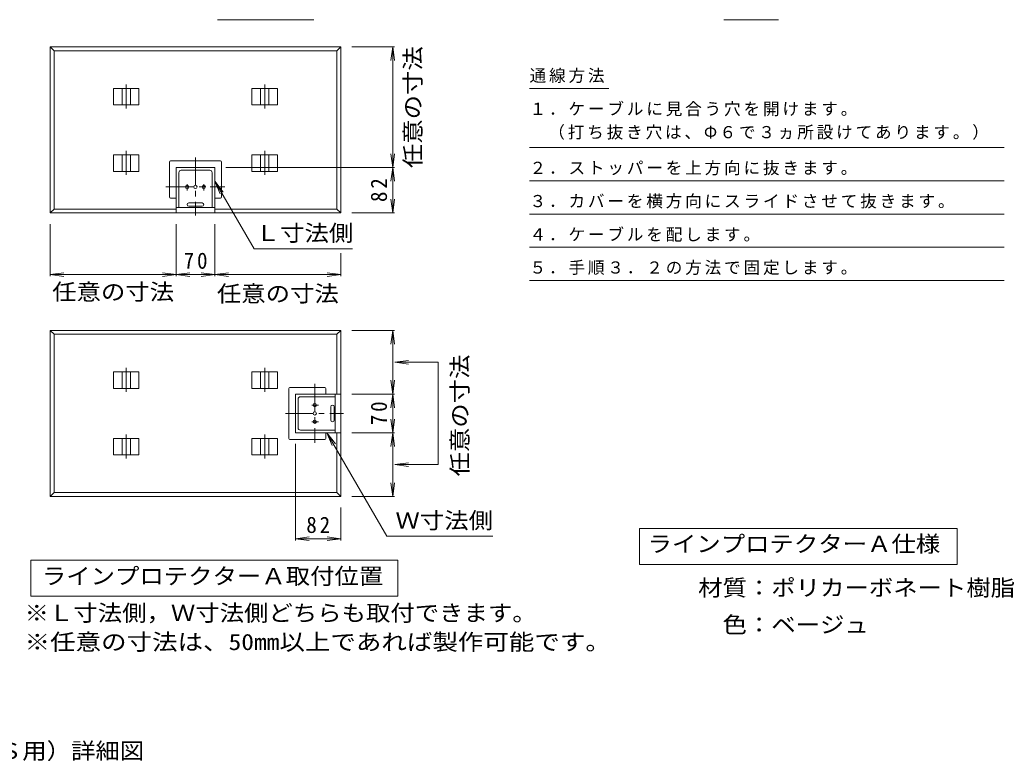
# Model space of a CAD drawing. Units: millimetres on the paper, with parts at other scales. Extents: x -175 to 185, y -135 to 137.
# Drawn here: x -0.2 to 179.2, y -134.8 to -1 of the extents above; entities that cross this region are included whole.
import ezdxf
from ezdxf.enums import TextEntityAlignment as Align

# ---------------------------------------------------------------- set-up
doc = ezdxf.new("R2010")
doc.units = ezdxf.units.MM
doc.linetypes.add('CHAIN1', pattern=[8, 5, -1, 1, -1])
doc.linetypes.add('CHAIN2', pattern=[12, 9, -1, 1, -1])
for name, color, linetype, lineweight in [('0-0_通り芯', 7, 'Continuous', 9), ('0-1_躯体', 2, 'Continuous', 9), ('0-2_仕上', 4, 'Continuous', 9), ('0-3_建具', 4, 'Continuous', 9), ('0-4_その他', 7, 'Continuous', 9), ('0-F', 2, 'Continuous', 9)]:
    doc.layers.add(name, color=color, linetype=linetype, lineweight=lineweight)
doc.layers.add('F-5_F-5ﾚｲﾔ', color=2, linetype='Continuous')
doc.styles.add('ＭＳ ゴシック', font='')
doc.styles.get('ＭＳ ゴシック').set_extended_font_data('MS Gothic')

msp = doc.modelspace()

# ---------------------------------------------------------------- linework, layer by layer
at = {"layer": '0-0_通り芯'}
for p, q in [((168.914, -92.783), (111.599, -92.783)), ((111.599, -92.783), (111.599, -99.283)), ((168.914, -92.783), (168.914, -99.283)), ((1.74, -104.999), (1.74, -98.499)), ((168.914, -99.283), (111.599, -99.283))]:
    msp.add_line(p, q, dxfattribs=at)
msp.add_lwpolyline([(1.74, -98.499), (68.004, -98.499), (68.004, -104.999), (1.74, -104.999)], dxfattribs=at)
at = {"layer": '0-1_躯体'}
for p, q in [((27.966, -34.824), (34.966, -34.824)), ((27.966, -35.824), (34.966, -35.824)), ((56.691, -68.525), (56.691, -75.525)), ((57.691, -68.525), (57.691, -75.525))]:
    msp.add_line(p, q, dxfattribs=at)
at = {"layer": '0-2_仕上', "color": 3}
for p, q in [((5.241, -35.824), (5.241, -5.824)), ((5.241, -5.824), (5.941, -6.524)), ((5.941, -6.524), (56.991, -6.524)), ((5.941, -35.124), (5.941, -6.524)), ((57.691, -5.824), (56.991, -6.524)), ((56.991, -6.524), (56.991, -35.124)), ((26.766, -32.924), (26.766, -26.624)), ((26.966, -26.424), (35.966, -26.424)), ((36.166, -26.624), (36.166, -32.924)), ((26.966, -33.124), (27.966, -33.124)), ((35.966, -33.124), (34.966, -33.124)), ((5.241, -35.824), (5.941, -35.124)), ((27.966, -35.124), (5.941, -35.124)), ((56.991, -35.124), (34.966, -35.124)), ((56.991, -35.124), (57.691, -35.824)), ((5.241, -87.025), (5.241, -57.025)), ((5.241, -57.025), (5.941, -57.725)), ((57.691, -57.025), (56.991, -57.725)), ((5.941, -57.725), (56.991, -57.725)), ((5.941, -86.325), (5.941, -57.725)), ((56.991, -57.725), (56.991, -68.525)), ((48.291, -67.525), (48.291, -76.525)), ((54.791, -67.325), (48.491, -67.325)), ((54.991, -67.525), (54.991, -68.525)), ((48.491, -76.725), (54.791, -76.725)), ((54.991, -76.525), (54.991, -75.525)), ((56.991, -75.525), (56.991, -86.325)), ((5.241, -87.025), (5.941, -86.325)), ((57.691, -87.025), (5.241, -87.025)), ((56.991, -86.325), (5.941, -86.325)), ((56.991, -86.325), (57.691, -87.025))]:
    msp.add_line(p, q, dxfattribs=at)
for points in [[(5.241, -5.824), (57.691, -5.824), (57.691, -35.824), (5.241, -35.824)], [(5.241, -57.025), (57.691, -57.025), (57.691, -87.025)]]:
    msp.add_lwpolyline(points, dxfattribs=at)
for centre, start, end in [((26.966, -26.624), 90, 180), ((35.966, -26.624), 0, 90), ((26.966, -32.924), 180, 270), ((35.966, -32.924), 270, 0), ((48.491, -67.525), 90, 180), ((54.791, -67.525), 0, 90), ((48.491, -76.525), 180, 270), ((54.791, -76.525), 270, 0)]:
    msp.add_arc(centre, 0.2, start, end, dxfattribs=at)
at = {"layer": '0-3_建具', "linetype": 'CHAIN1'}
for p, q in [((31.466, -25.835), (31.466, -36.3)), ((26.142, -31.124), (36.76, -31.124)), ((29.966, -30.6), (29.966, -31.781)), ((32.966, -30.6), (32.966, -31.781)), ((52.991, -66.701), (52.991, -77.319)), ((52.467, -70.525), (53.648, -70.525)), ((47.702, -72.025), (58.167, -72.025)), ((52.467, -73.525), (53.648, -73.525))]:
    msp.add_line(p, q, dxfattribs=at)
at = {"layer": '0-3_建具'}
for p, q in [((27.966, -27.624), (34.966, -27.624)), ((27.966, -27.624), (27.966, -35.824)), ((28.466, -28.524), (28.466, -34.824)), ((34.066, -28.124), (28.866, -28.124)), ((34.466, -28.524), (34.466, -34.824)), ((34.966, -35.824), (34.966, -27.624)), ((30.266, -34.024), (32.666, -34.024)), ((30.266, -34.624), (32.666, -34.624)), ((49.491, -68.525), (49.491, -75.525)), ((49.491, -68.525), (57.691, -68.525)), ((49.991, -74.625), (49.991, -69.425)), ((50.391, -69.025), (56.691, -69.025)), ((55.891, -70.825), (55.891, -73.225)), ((56.491, -70.825), (56.491, -73.225)), ((50.391, -75.025), (56.691, -75.025)), ((57.691, -75.525), (49.491, -75.525))]:
    msp.add_line(p, q, dxfattribs=at)
for centre in [(29.966, -31.124), (31.466, -31.124), (32.966, -31.124), (52.991, -70.525), (52.991, -72.025), (52.991, -73.525)]:
    msp.add_circle(centre, 0.3, dxfattribs=at)
for centre, radius, start, end in [((28.866, -28.524), 0.4, 90, 180), ((34.066, -28.524), 0.4, 0, 90), ((30.266, -34.324), 0.3, 90, 270), ((32.666, -34.324), 0.3, 270, 90), ((50.391, -69.425), 0.4, 90, 180), ((56.191, -70.825), 0.3, 0, 180), ((56.191, -73.225), 0.3, 180, 0), ((50.391, -74.625), 0.4, 180, 270)]:
    msp.add_arc(centre, radius, start, end, dxfattribs=at)
at = {"layer": '0-4_その他'}
for p, q in [((67.362, -5.824), (59.691, -5.824)), ((67.062, -5.824), (66.736, -8.302)), ((67.062, -27.624), (67.062, -5.824)), ((67.062, -5.824), (67.389, -8.302)), ((91.754, -13.365), (106.031, -13.365)), ((91.754, -24.029), (177.417, -24.029)), ((67.062, -27.624), (66.736, -25.145)), ((67.062, -27.624), (67.389, -25.145)), ((67.362, -27.624), (36.966, -27.624)), ((67.062, -27.624), (66.736, -30.102)), ((67.062, -35.824), (67.062, -27.624)), ((67.062, -27.624), (67.389, -30.102)), ((34.968, -30.065), (36.49, -32.048)), ((34.968, -30.065), (35.924, -32.374)), ((42.033, -42.302), (34.968, -30.065)), ((91.754, -30.029), (177.417, -30.029)), ((67.062, -35.824), (66.736, -33.345)), ((67.062, -35.824), (67.389, -33.345)), ((67.362, -35.824), (59.691, -35.824)), ((91.754, -36.029), (177.417, -36.029)), ((5.241, -47.247), (5.241, -37.824)), ((27.966, -47.247), (27.966, -37.824)), ((34.966, -47.247), (34.966, -37.824)), ((42.033, -42.302), (59.808, -42.302)), ((91.754, -42.029), (177.417, -42.029)), ((57.691, -47.247), (57.691, -43.096)), ((5.241, -46.947), (7.719, -46.62)), ((27.966, -46.947), (25.487, -46.62)), ((27.966, -46.947), (30.444, -46.62)), ((34.966, -46.947), (32.487, -46.62)), ((34.966, -46.947), (37.444, -46.62)), ((57.691, -46.947), (55.212, -46.62)), ((5.241, -46.947), (27.966, -46.947)), ((5.241, -46.947), (7.719, -47.273)), ((27.966, -46.947), (25.487, -47.273)), ((27.966, -46.947), (34.966, -46.947)), ((27.966, -46.947), (30.444, -47.273)), ((34.966, -46.947), (32.487, -47.273)), ((34.966, -46.947), (57.691, -46.947)), ((34.966, -46.947), (37.444, -47.273)), ((57.691, -46.947), (55.212, -47.273)), ((91.754, -48.029), (177.417, -48.029)), ((67.362, -57.025), (59.691, -57.025)), ((67.062, -57.025), (66.736, -59.503)), ((67.062, -68.525), (67.062, -57.025)), ((67.062, -57.025), (67.389, -59.503)), ((67.427, -62.775), (69.905, -63.101)), ((75.268, -62.775), (75.268, -81.275)), ((67.062, -68.525), (66.736, -66.046)), ((67.062, -68.525), (67.389, -66.046)), ((67.362, -68.525), (59.691, -68.525)), ((67.062, -68.525), (66.736, -71.003)), ((67.062, -75.525), (67.062, -68.525)), ((67.062, -68.525), (67.389, -71.003)), ((67.062, -75.525), (66.736, -73.046)), ((67.062, -75.525), (67.389, -73.046)), ((55.184, -75.529), (56.141, -77.839)), ((67.362, -75.525), (59.691, -75.525)), ((67.062, -75.525), (66.736, -78.003)), ((67.062, -87.025), (67.062, -75.525)), ((67.062, -75.525), (67.389, -78.003)), ((49.491, -94.955), (49.491, -77.525)), ((67.427, -81.275), (69.905, -81.601)), ((67.062, -87.025), (66.736, -84.546)), ((67.062, -87.025), (67.389, -84.546)), ((67.362, -87.025), (59.691, -87.025)), ((57.691, -94.955), (57.691, -89.025)), ((49.491, -94.655), (51.969, -94.329)), ((49.491, -94.655), (57.691, -94.655)), ((49.491, -94.655), (51.969, -94.982)), ((57.691, -94.655), (55.212, -94.329)), ((57.691, -94.655), (55.212, -94.982)), ((65.97, -94.211), (85.129, -94.211))]:
    msp.add_line(p, q, dxfattribs=at)
at = {"layer": '0-4_その他', "color": 2}
for p, q in [((21.275, -13.324), (16.657, -13.324)), ((16.657, -13.324), (16.657, -16.324)), ((18.216, -13.324), (18.216, -16.324)), ((19.716, -13.324), (19.716, -16.324)), ((21.275, -13.324), (21.275, -16.324)), ((46.275, -13.324), (41.657, -13.324)), ((41.657, -13.324), (41.657, -16.324)), ((43.216, -13.324), (43.216, -16.324)), ((44.716, -13.324), (44.716, -16.324)), ((46.275, -13.324), (46.275, -16.324)), ((21.275, -16.324), (16.657, -16.324)), ((46.275, -16.324), (41.657, -16.324)), ((21.275, -25.324), (16.657, -25.324)), ((16.657, -25.324), (16.657, -28.324)), ((18.216, -25.324), (18.216, -28.324)), ((19.716, -25.324), (19.716, -28.324)), ((21.275, -25.324), (21.275, -28.324)), ((46.275, -25.324), (41.657, -25.324)), ((41.657, -25.324), (41.657, -28.324)), ((43.216, -25.324), (43.216, -28.324)), ((44.716, -25.324), (44.716, -28.324)), ((46.275, -25.324), (46.275, -28.324)), ((21.275, -28.324), (16.657, -28.324)), ((46.275, -28.324), (41.657, -28.324)), ((21.275, -64.525), (16.657, -64.525)), ((16.657, -64.525), (16.657, -67.525)), ((18.216, -64.525), (18.216, -67.525)), ((19.716, -64.525), (19.716, -67.525)), ((21.275, -64.525), (21.275, -67.525)), ((46.275, -64.525), (41.657, -64.525)), ((41.657, -64.525), (41.657, -67.525)), ((43.216, -64.525), (43.216, -67.525)), ((44.716, -64.525), (44.716, -67.525)), ((46.275, -64.525), (46.275, -67.525)), ((21.275, -67.525), (16.657, -67.525)), ((46.275, -67.525), (41.657, -67.525)), ((21.275, -76.525), (16.657, -76.525)), ((16.657, -76.525), (16.657, -79.525)), ((18.216, -76.525), (18.216, -79.525)), ((19.716, -76.525), (19.716, -79.525)), ((21.275, -76.525), (21.275, -79.525)), ((46.275, -76.525), (41.657, -76.525)), ((41.657, -76.525), (41.657, -79.525)), ((43.216, -76.525), (43.216, -79.525)), ((44.716, -76.525), (44.716, -79.525)), ((46.275, -76.525), (46.275, -79.525)), ((21.275, -79.525), (16.657, -79.525)), ((46.275, -79.525), (41.657, -79.525))]:
    msp.add_line(p, q, dxfattribs=at)
at = {"layer": '0-4_その他', "color": 4, "linetype": 'CHAIN2'}
for p, q in [((18.966, -12.612), (18.966, -16.936)), ((43.966, -12.612), (43.966, -16.936)), ((18.966, -24.612), (18.966, -28.936)), ((43.966, -24.612), (43.966, -28.936)), ((18.966, -63.813), (18.966, -68.137)), ((43.966, -63.813), (43.966, -68.137)), ((18.966, -75.813), (18.966, -80.137)), ((43.966, -75.813), (43.966, -80.137))]:
    msp.add_line(p, q, dxfattribs=at)
at = {"layer": '0-4_その他'}
for points in [[(75.268, -62.775), (67.427, -62.775), (69.905, -62.448)], [(65.97, -94.211), (55.184, -75.529), (56.706, -77.513)], [(75.268, -81.275), (67.427, -81.275), (69.905, -80.948)]]:
    msp.add_lwpolyline(points, dxfattribs=at)
at = {"layer": '0-F', "color": 7}
for p, q in [((35.468, -0.956), (52.802, -0.956)), ((126.82, -0.956), (136.688, -0.956))]:
    msp.add_line(p, q, dxfattribs=at)

# ---------------------------------------------------------------- texts
at = {"layer": '0-0_通り芯', "color": 2, "style": 'ＭＳ ゴシック', "width": 1.1}
msp.add_text('ラインプロテクターＡ取付位置', height=2.933, dxfattribs=at).set_placement((3.74, -103.749), align=Align.BOTTOM_LEFT)
at = {"layer": '0-4_その他', "color": 2, "style": 'ＭＳ ゴシック', "width": 1.1}
for p in [(73.03, -27.724), (81.512, -83.407)]:
    msp.add_text('任意の寸法', height=2.933, rotation=90, dxfattribs=at).set_placement(p, align=Align.BOTTOM_LEFT)
at = {"layer": '0-4_その他', "color": 2, "style": 'ＭＳ ゴシック'}
for s, width, p in [('Ｌ寸法側', 1.1, (42.334, -41.791)), ('任意の寸法', 1.1, (5.603, -52.421)), ('任意の寸法', 1.1, (35.328, -52.739)), ('Ｗ寸法側', 1.1, (67.548, -93.699)), ('ラインプロテクターＡ仕様', 1.1, (113.042, -97.934)), ('材質：ポリカーボネート樹脂', 1.1, (122.169, -105.848)), ('※Ｌ寸法側，Ｗ寸法側どちらも取付できます。', 1.1, (0.628, -110.406)), ('\u3000色：ベージュ', 1.1, (122.169, -112.525)), ('※任意の寸法は、50mm以上であれば製作可能です。', 1.15, (0.628, -115.642))]:
    msp.add_text(s, height=2.933, dxfattribs=dict(at, width=width)).set_placement(p, align=Align.BOTTOM_LEFT)
at = {"layer": '0-4_その他', "char_height": 2.199, "attachment_point": 7, "style": 'ＭＳ ゴシック'}
for s, insert in [('\\T1.17;通線方法', (91.754, -12.365)), ('\\T1.17;１．ケーブルに見合う穴を開けます。', (91.754, -18.365)), ('\\T1.17;（打ち抜き穴は、Φ６で３ヵ所設けてあります。）', (95.134, -22.618)), ('\\T1.17;２．ストッパーを上方向に抜きます。', (91.754, -29.029)), ('\\T1.17;３．カバーを横方向にスライドさせて抜きます。', (91.754, -35.029)), ('\\T1.17;４．ケーブルを配します。', (91.754, -41.029)), ('\\T1.17;５．手順３．２の方法で固定します。', (91.754, -47.029))]:
    msp.add_mtext(s, dxfattribs=dict(at, insert=insert))
at = {"layer": '0-4_その他', "color": 2, "char_height": 2.933, "attachment_point": 7, "rotation": 90, "style": 'ＭＳ ゴシック'}
for s, insert in [('\\T1.27;\\W0.95;82', (66.062, -33.849)), ('\\T1.27;\\W0.95;70', (66.062, -74.15))]:
    msp.add_mtext(s, dxfattribs=dict(at, insert=insert))
at = {"layer": '0-4_その他', "color": 2, "char_height": 2.933, "attachment_point": 7, "style": 'ＭＳ ゴシック'}
for s, insert in [('\\T1.27;\\W0.95;70', (29.341, -45.947)), ('\\T1.27;\\W0.95;82', (51.466, -93.655))]:
    msp.add_mtext(s, dxfattribs=dict(at, insert=insert))
at = {"layer": 'F-5_F-5ﾚｲﾔ', "style": 'ＭＳ ゴシック', "width": 1.1}
msp.add_text('ラインプロテクターＡ（ＭＣ・ＭＣ－Ｓ用）詳細図', height=2.933, dxfattribs=at).set_placement((-79, -135.311), align=Align.BOTTOM_LEFT)

doc.saveas('drawing.dxf')
